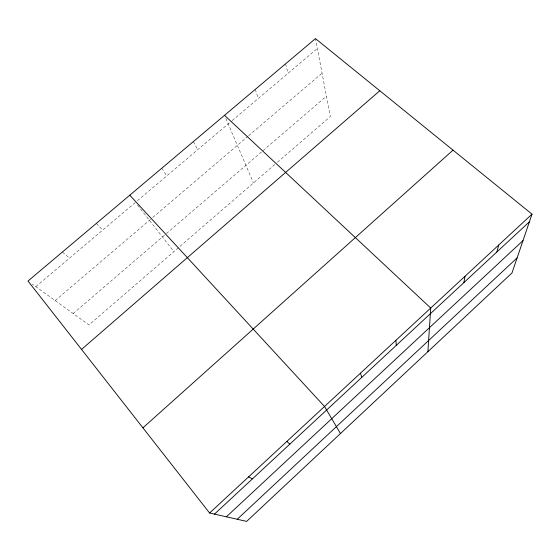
<?xml version="1.0" encoding="UTF-8"?>
<svg xmlns="http://www.w3.org/2000/svg" width="560" height="560" viewBox="0 0 560 560"><rect width="100%" height="100%" fill="white"/><g stroke="black" fill="none" stroke-linecap="round" stroke-linejoin="round"><path stroke-width="0.42" stroke-dasharray="2.8 2.1" d="M274.827 164.486L88.984 324.94L32.263 284.095M277.417 162.246L330.309 116.578L315.49 38.612M73.171 313.551L165.711 234.143M166.362 233.583L326.438 96.215M55.181 300.601L152.054 218.05M152.712 217.49L248.003 136.283M248.668 135.716L322.063 73.178M35.812 286.65L135.422 202.405M137.424 200.711L231.476 121.163M232.134 120.61L317.373 48.51M62.419 252.007L69.482 258.174M96.341 223.398L102.683 230.09M137.571 205.156L173.901 251.622M161.798 168.21L166.761 175.896M193.375 141.582L197.687 149.737M225.862 118.454L253.449 182.945M255.248 89.411L258.321 98.462M285.572 63.84L288.043 73.325"/><path stroke-width="0.84" d="M427.896 351.68L430.724 308.049L224.518 115.318M463.876 282.618L465.01 276.269M496.888 251.979L498.764 244.979M532 214.172L511.98 272.958L246.645 521.388L209.601 513.023L28 281.029L315.49 38.612L532 214.172L209.601 513.023M237.237 519.26L517.111 257.88M226.366 516.81L523.005 240.59M214.459 514.122L529.403 221.795M142.912 427.833L453.033 150.136M81.536 349.419L379.799 90.755M248.556 476.91L252.462 478.849M286.867 441.399L289.842 444.15M129.787 195.202L324.534 406.483L340.459 433.552M360.5 373.149L361.739 377.419M395.892 340.34L396.312 345.331"/></g></svg>
